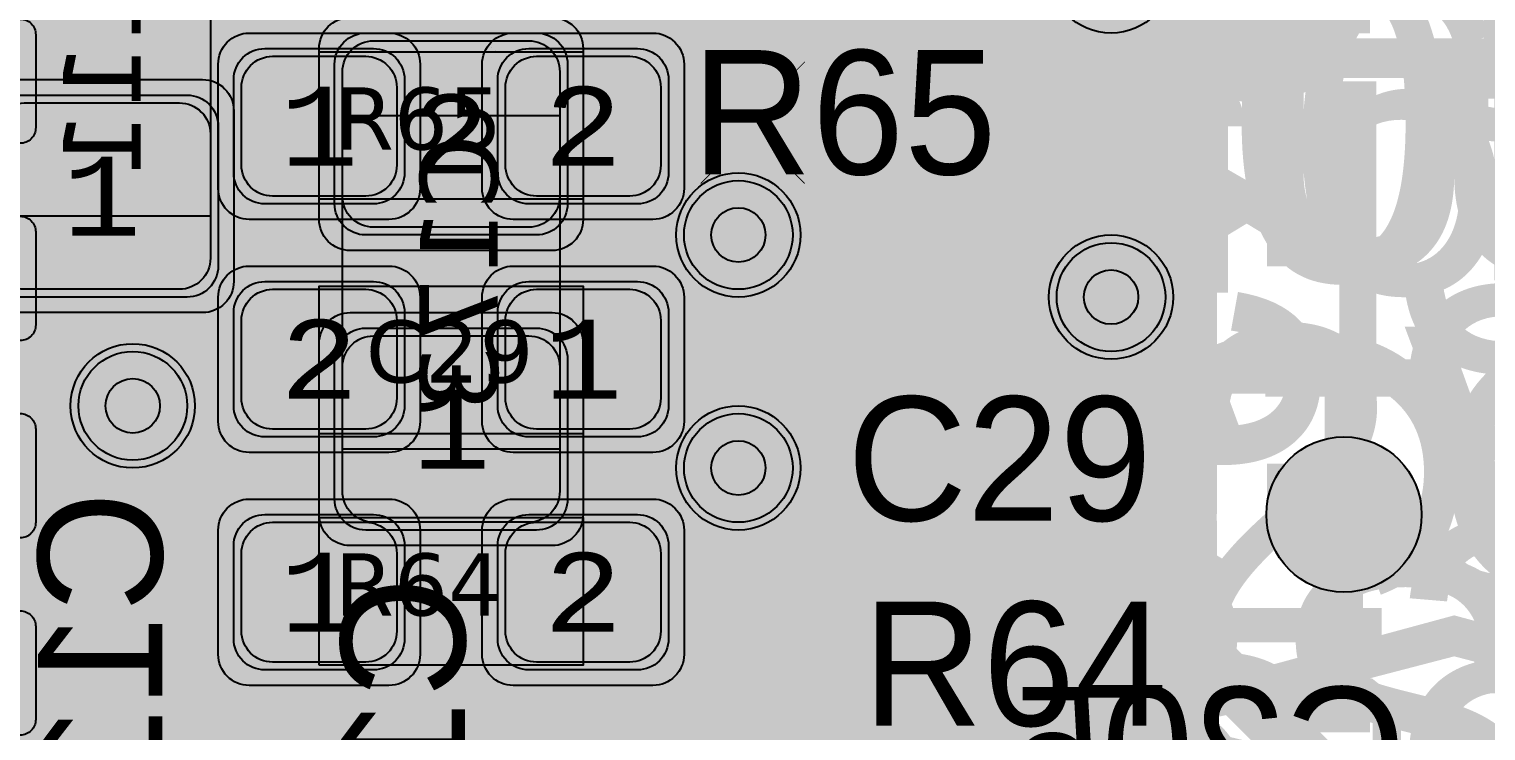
# Model space of a CAD drawing. Extents: x -28 to 199, y -61 to 255.
# Drawn here: x 140.03 to 149.41, y 80.61 to 85.12 of the extents above; entities that cross this region are included whole.
import ezdxf
from ezdxf.enums import TextEntityAlignment as Align

# ---------------------------------------------------------------- set-up
doc = ezdxf.new("R2010")
doc.units = 0
doc.header["$MEASUREMENT"] = 0
for name, color, linetype in [('ASSEMBLY_OUTLINES_BTM', 191, 'CONTINUOUS'), ('ASSEMBLY_OUTLINES_TOP', 102, 'CONTINUOUS'), ('ASSEMBLY_PART_NUMBERS_BTM', 191, 'CONTINUOUS'), ('ASSEMBLY_PART_NUMBERS_TOP', 102, 'CONTINUOUS'), ('ASSEMBLY_REF_DES_BTM', 191, 'CONTINUOUS'), ('ASSEMBLY_REF_DES_TOP', 102, 'CONTINUOUS'), ('DRILL_DRAWING', 21, 'CONTINUOUS'), ('GENERATED_SILKSCREEN_BTM', 255, 'CONTINUOUS'), ('GENERATED_SILKSCREEN_TOP', 140, 'CONTINUOUS'), ('MOUNTING_HOLES_LAYER_2', 42, 'CONTINUOUS'), ('MOUNTING_HOLES_LAYER_3', 42, 'CONTINUOUS'), ('MOUNTING_HOLES_LAYER_BOT21', 42, 'CONTINUOUS'), ('MOUNTING_HOLES_LAYER_TOP', 42, 'CONTINUOUS'), ('PART_PADS_SMD_BTM', 10, 'CONTINUOUS'), ('PART_PADS_SMD_TOP', 150, 'CONTINUOUS'), ('PIN_NUMBERS_BTM', 8, 'CONTINUOUS'), ('PIN_NUMBERS_TOP', 8, 'CONTINUOUS'), ('PLACEMENT_OUTLINES_BTM', 222, 'CONTINUOUS'), ('PLACEMENT_OUTLINES_TOP', 130, 'CONTINUOUS'), ('PLANE_SHAPES_LAYER_2', 230, 'CONTINUOUS'), ('PLANE_SHAPES_LAYER_3', 81, 'CONTINUOUS'), ('SILKSCREEN_OUTLINES_BTM', 211, 'CONTINUOUS'), ('SILKSCREEN_OUTLINES_TOP', 150, 'CONTINUOUS'), ('SILKSCREEN_REF_DES_BTM', 211, 'CONTINUOUS'), ('SILKSCREEN_REF_DES_TOP', 150, 'CONTINUOUS'), ('SOLDERMASK_PADS_BTM', 12, 'CONTINUOUS'), ('SOLDERMASK_PADS_TOP', 180, 'CONTINUOUS'), ('SOLDERPASTE_PADS_BTM', 12, 'CONTINUOUS'), ('SOLDERPASTE_PADS_TOP', 180, 'CONTINUOUS'), ('TRACES_LAYER_BOTTOM', 10, 'CONTINUOUS'), ('TRACES_LAYER_TOP', 150, 'CONTINUOUS'), ('VIA_HOLES_LAYER_2', 30, 'CONTINUOUS'), ('VIA_HOLES_LAYER_3', 30, 'CONTINUOUS'), ('VIA_HOLES_LAYER_BOTTOM', 30, 'CONTINUOUS'), ('VIA_HOLES_LAYER_TOP', 30, 'CONTINUOUS'), ('VIA_PADS_LAYER_2', 230, 'CONTINUOUS'), ('VIA_PADS_LAYER_3', 81, 'CONTINUOUS'), ('VIA_PADS_LAYER_BOTTOM', 10, 'CONTINUOUS'), ('VIA_PADS_LAYER_TOP', 150, 'CONTINUOUS')]:
    doc.layers.add(name, color=color, linetype=linetype)
doc.styles.add('COURIER_NEW', font='COUR.TTF')
doc.styles.add('VERDANA', font='verdana.TTF')
doc.styles.add('VERIBEST_GERBER_0', font='txt')

msp = doc.modelspace()

# ---------------------------------------------------------------- hatches: boundary and pattern name
at = {"layer": 'MOUNTING_HOLES_LAYER_2'}
h = msp.add_hatch(color=256, dxfattribs=at)
edge = h.paths.add_edge_path()
edge.add_arc((148.5, 82), 0.5, 0, 360)
at = {"layer": 'MOUNTING_HOLES_LAYER_3'}
h = msp.add_hatch(color=256, dxfattribs=at)
edge = h.paths.add_edge_path()
edge.add_arc((148.5, 82), 0.5, 0, 360)
at = {"layer": 'MOUNTING_HOLES_LAYER_BOT21'}
h = msp.add_hatch(color=256, dxfattribs=at)
edge = h.paths.add_edge_path()
edge.add_arc((148.5, 82), 0.5, 0, 360)
at = {"layer": 'MOUNTING_HOLES_LAYER_TOP'}
h = msp.add_hatch(color=256, dxfattribs=at)
edge = h.paths.add_edge_path()
edge.add_arc((148.5, 82), 0.5, 0, 360)
at = {"layer": 'PLANE_SHAPES_LAYER_2'}
h = msp.add_hatch(color=256, dxfattribs=at)
h.paths.add_polyline_path([(169.5, 129.25), (149.5, 129.25), (142.25, 122), (142.25, 90.5), (147.5, 90.5), (147.5, 80), (154, 80), (154, 69.25), (131.75, 69.25), (131.75, 73.25), (121.25, 73.25), (121.25, 81), (110.5, 81), (110.5, 125.75), (106.5, 125.75), (106.5, 128.75), (93.5, 128.75), (93.5, 120.25), (91.75, 120.25), (91.75, 121.5), (80, 121.5), (80, 118.25), (73.25, 118.25), (73.25, 124.5), (67.5, 124.5), (67.5, 128), (57.75, 128), (57.75, 120.25), (55.25, 120.25), (55.25, 121.5), (47.5, 121.5), (47.5, 119), (35, 119), (35, 134.75), (32.75, 134.75), (32.75, 159.75), (29.25, 159.75), (29.25, 175.25), (22.5, 175.25), (22.5, 195.25), (17.25, 195.25), (17.25, 198), (22.5, 198), (22.5, 216.5), (40.25, 216.5), (40.25, 235.5), (54.5, 235.5), (54.5, 254), (87.25, 254), (87.25, 236.25), (86.25, 236.25), (86.25, 228.75), (81, 228.75), (81, 218.75), (95.25, 218.75), (95.25, 194.5), (87, 194.5), (87, 172), (131.1, 172), (131.1, 208.75), (115.5, 208.75), (115.5, 213.75), (106.75, 213.75), (106.75, 218.75), (110.25, 222.25), (110.25, 226.25), (142.5, 226.25), (142.5, 221.5), (160.5, 221.5), (160.5, 240.75), (169.5, 240.75)])
h.paths.add_polyline_path([(35.5, 149.5), (41.75, 149.5), (41.75, 152), (39.25, 152), (39.25, 154), (37.75, 154), (37.75, 152), (35.5, 152)], flags=16)
h.paths.add_polyline_path([(37.5, 125.75), (37.5, 128.75), (42.75, 128.75), (42.75, 125.75)], flags=16)
h.paths.add_polyline_path([(52, 127.75), (52, 130.75), (54.25, 130.75), (54.25, 127.75)], flags=16)
h.paths.add_polyline_path([(50.75, 219.5), (50.75, 226.5), (71.75, 226.5), (71.75, 219.5)], flags=16)
h.paths.add_polyline_path([(66.5, 150.75), (66.5, 177.5), (72.25, 177.5), (72.25, 150.75)], flags=16)
h.paths.add_polyline_path([(47.25, 185.25), (73, 185.25), (73, 188.25), (70.25, 188.25), (70.25, 191), (47.25, 191)], flags=16)
h.paths.add_polyline_path([(84.5, 208), (84.5, 212.75), (85, 212.75), (85, 208)], flags=16)
h.paths.add_polyline_path([(61.5, 137.25), (87.75, 137.25), (87.75, 140.5), (84.75, 140.5), (84.75, 143), (61.5, 143)], flags=16)
h.paths.add_polyline_path([(88.75, 127), (88.75, 130), (91, 130), (91, 127)], flags=16)
h.paths.add_polyline_path([(85.5, 130.25), (85.5, 132.5), (91, 132.5), (91, 130.25)], flags=16)
h.paths.add_polyline_path([(108.75, 142.25), (135.75, 142.25), (135.75, 145.75), (132.25, 145.75), (132.25, 149), (108.75, 149)], flags=16)
h.paths.add_polyline_path([(114.25, 126.75), (140.75, 126.75), (140.75, 129.75), (137.25, 129.75), (137.25, 133), (114.25, 133)], flags=16)
h.paths.add_polyline_path([(155.25, 180.25), (166.25, 180.25), (166.25, 186.25), (152.25, 186.25), (152.25, 183), (155.25, 183)], flags=16)
at = {"layer": 'PLANE_SHAPES_LAYER_3'}
h = msp.add_hatch(color=256, dxfattribs=at)
h.paths.add_polyline_path([(169.5, 129.25), (149.5, 129.25), (142.25, 122), (142.25, 90.5), (147.5, 90.5), (147.5, 80), (154, 80), (154, 69.25), (131.75, 69.25), (131.75, 73.25), (121.25, 73.25), (121.25, 81), (110.5, 81), (110.5, 125.75), (106.5, 125.75), (106.5, 128.75), (93.5, 128.75), (93.5, 120.25), (91.75, 120.25), (91.75, 121.5), (80, 121.5), (80, 118.25), (73.25, 118.25), (73.25, 124.5), (67.5, 124.5), (67.5, 127.75), (58.25, 127.75), (58.25, 130.25), (88.75, 130.25), (88.75, 127), (91, 127), (91, 132.5), (55, 132.5), (55, 131.25), (52, 131.25), (52, 127.75), (55, 127.75), (55, 127.25), (57.75, 127.25), (57.75, 120.25), (55.25, 120.25), (55.25, 121.5), (47.5, 121.5), (47.5, 119), (35, 119), (35, 134.75), (32.75, 134.75), (32.75, 159.75), (29.25, 159.75), (29.25, 175.25), (22.5, 175.25), (22.5, 195.25), (17.25, 195.25), (17.25, 198), (22.5, 198), (22.5, 216.5), (40.25, 216.5), (40.25, 235.5), (54.5, 235.5), (54.5, 254), (87.25, 254), (87.25, 236.25), (86.25, 236.25), (86.25, 228.75), (81, 228.75), (81, 218.75), (95.25, 218.75), (95.25, 194.5), (87, 194.5), (87, 172), (131.1, 172), (131.1, 208.75), (115.5, 208.75), (115.5, 213.75), (106.75, 213.75), (106.75, 218.75), (110.25, 222.25), (110.25, 226.25), (142.5, 226.25), (142.5, 221.5), (160.5, 221.5), (160.5, 240.75), (169.5, 240.75)])
h.paths.add_polyline_path([(35.5, 149.5), (41.75, 149.5), (41.75, 152), (39.25, 152), (39.25, 154), (37.75, 154), (37.75, 152), (35.5, 152)], flags=16)
h.paths.add_polyline_path([(37.5, 125.75), (37.5, 128.75), (42.75, 128.75), (42.75, 125.75)], flags=16)
h.paths.add_polyline_path([(50.75, 219.5), (50.75, 226.5), (71.75, 226.5), (71.75, 219.5)], flags=16)
h.paths.add_polyline_path([(66.5, 150.75), (66.5, 177.5), (72.25, 177.5), (72.25, 150.75)], flags=16)
h.paths.add_polyline_path([(47.25, 185.25), (73, 185.25), (73, 188.25), (70.25, 188.25), (70.25, 191), (47.25, 191)], flags=16)
h.paths.add_polyline_path([(84.5, 208), (84.5, 212.75), (85, 212.75), (85, 208)], flags=16)
h.paths.add_polyline_path([(61.5, 137.25), (87.75, 137.25), (87.75, 140.5), (84.75, 140.5), (84.75, 143), (61.5, 143)], flags=16)
h.paths.add_polyline_path([(108.75, 142.25), (135.75, 142.25), (135.75, 145.75), (132.25, 145.75), (132.25, 149), (108.75, 149)], flags=16)
h.paths.add_polyline_path([(114.25, 126.75), (140.75, 126.75), (140.75, 129.75), (137.25, 129.75), (137.25, 133), (114.25, 133)], flags=16)
h.paths.add_polyline_path([(155.25, 180.25), (166.25, 180.25), (166.25, 186.25), (152.25, 186.25), (152.25, 183), (155.25, 183)], flags=16)
at = {"layer": 'VIA_HOLES_LAYER_2'}
h = msp.add_hatch(color=256, dxfattribs=at)
edge = h.paths.add_edge_path()
edge.add_arc((144.6, 83.8), 0.175, 0, 360)
h = msp.add_hatch(color=256, dxfattribs=at)
edge = h.paths.add_edge_path()
edge.add_arc((147, 83.4), 0.175, 0, 360)
h = msp.add_hatch(color=256, dxfattribs=at)
edge = h.paths.add_edge_path()
edge.add_arc((140.7, 82.7), 0.175, 0, 360)
h = msp.add_hatch(color=256, dxfattribs=at)
edge = h.paths.add_edge_path()
edge.add_arc((144.6, 82.3), 0.175, 0, 360)
at = {"layer": 'VIA_HOLES_LAYER_3'}
h = msp.add_hatch(color=256, dxfattribs=at)
edge = h.paths.add_edge_path()
edge.add_arc((144.6, 83.8), 0.175, 0, 360)
h = msp.add_hatch(color=256, dxfattribs=at)
edge = h.paths.add_edge_path()
edge.add_arc((147, 83.4), 0.175, 0, 360)
h = msp.add_hatch(color=256, dxfattribs=at)
edge = h.paths.add_edge_path()
edge.add_arc((140.7, 82.7), 0.175, 0, 360)
h = msp.add_hatch(color=256, dxfattribs=at)
edge = h.paths.add_edge_path()
edge.add_arc((144.6, 82.3), 0.175, 0, 360)
at = {"layer": 'VIA_HOLES_LAYER_BOTTOM'}
h = msp.add_hatch(color=256, dxfattribs=at)
edge = h.paths.add_edge_path()
edge.add_arc((144.6, 83.8), 0.175, 0, 360)
h = msp.add_hatch(color=256, dxfattribs=at)
edge = h.paths.add_edge_path()
edge.add_arc((147, 83.4), 0.175, 0, 360)
h = msp.add_hatch(color=256, dxfattribs=at)
edge = h.paths.add_edge_path()
edge.add_arc((140.7, 82.7), 0.175, 0, 360)
h = msp.add_hatch(color=256, dxfattribs=at)
edge = h.paths.add_edge_path()
edge.add_arc((144.6, 82.3), 0.175, 0, 360)
at = {"layer": 'VIA_HOLES_LAYER_TOP'}
h = msp.add_hatch(color=256, dxfattribs=at)
edge = h.paths.add_edge_path()
edge.add_arc((144.6, 83.8), 0.175, 0, 360)
h = msp.add_hatch(color=256, dxfattribs=at)
edge = h.paths.add_edge_path()
edge.add_arc((147, 83.4), 0.175, 0, 360)
h = msp.add_hatch(color=256, dxfattribs=at)
edge = h.paths.add_edge_path()
edge.add_arc((140.7, 82.7), 0.175, 0, 360)
h = msp.add_hatch(color=256, dxfattribs=at)
edge = h.paths.add_edge_path()
edge.add_arc((144.6, 82.3), 0.175, 0, 360)

# ---------------------------------------------------------------- linework, layer by layer
at = {"layer": 'ASSEMBLY_OUTLINES_BTM'}
for points in [[(139.8, 83.92), (139.8, 86.07), (141.2, 86.07), (141.2, 83.92)], [(142.05, 82.42), (142.05, 84.57), (143.45, 84.57), (143.45, 82.42)]]:
    msp.add_lwpolyline(points, close=True, dxfattribs=at)
at = {"layer": 'ASSEMBLY_OUTLINES_TOP'}
for points in [[(141.9, 84.03), (141.9, 84.98), (143.6, 84.98), (143.6, 84.03)], [(141.9, 82.52), (141.9, 83.47), (143.6, 83.47), (143.6, 82.52)], [(141.9, 81.03), (141.9, 81.98), (143.6, 81.98), (143.6, 81.03)]]:
    msp.add_lwpolyline(points, close=True, dxfattribs=at)
at = {"layer": 'GENERATED_SILKSCREEN_BTM', "const_width": 0.15}
for points in [[(141.200005, 84.730485, 1.10969e-05), (141.199995, 84.730492), (141.199995, 85.269508, 1.10969e-05), (141.200005, 85.269515), (141.200005, 84.730485)], [(142.050005, 83.230492, 1.10969e-05), (142.049995, 83.230485), (142.049995, 83.769515, 1.10969e-05), (142.050005, 83.769508), (142.050005, 83.230492)], [(143.450005, 83.230485, 1.10969e-05), (143.449995, 83.230492), (143.449995, 83.769508, 1.10969e-05), (143.450005, 83.769515), (143.450005, 83.230485)]]:
    msp.add_lwpolyline(points, format="xyb", dxfattribs=at)
for points in [[(140.8836, 81.9), (140.774, 82.0344), (140.7716, 82.0384), (140.7684, 82.0392), (140.7652, 82.0408), (140.7612, 82.0416), (140.2124, 82.0416), (140.2084, 82.0408), (140.2052, 82.0392), (140.2036, 82.0376), (140.202, 82.0368), (140.1996, 82.0344), (140.09, 81.9), (140.0892, 81.8976), (140.0884, 81.8952), (140.0876, 81.8944), (140.0868, 81.8912), (140.0868, 81.6216), (140.0876, 81.6176), (140.0884, 81.616), (140.0892, 81.6136), (140.09, 81.6112), (140.1996, 81.476), (140.2036, 81.4728), (140.21, 81.4712), (140.214, 81.472), (140.2188, 81.4736), (140.222, 81.476), (140.2252, 81.48), (140.2276, 81.484), (140.2284, 81.488), (140.2284, 81.492), (140.226, 81.4952), (140.1196, 81.6272), (140.1196, 81.8856), (140.2204, 82.0088), (140.7532, 82.0088), (140.854, 81.8856), (140.854, 81.6272), (140.7476, 81.4952), (140.746, 81.492), (140.7452, 81.488), (140.746, 81.484), (140.7484, 81.48), (140.7516, 81.476), (140.7556, 81.4736), (140.7596, 81.472), (140.7652, 81.4712), (140.77, 81.4728), (140.774, 81.476), (140.8836, 81.6112), (140.8852, 81.6144), (140.886, 81.6152), (140.886, 81.6176), (140.8868, 81.6184), (140.8868, 81.6192), (140.8868, 81.6216), (140.8868, 81.8912), (140.886, 81.8944), (140.8852, 81.8976), (140.8836, 81.9)], [(142.8336, 81.35), (142.724, 81.4844), (142.7216, 81.4884), (142.7184, 81.4892), (142.7152, 81.4908), (142.7112, 81.4916), (142.1624, 81.4916), (142.1584, 81.4908), (142.1552, 81.4892), (142.1536, 81.4876), (142.152, 81.4868), (142.1496, 81.4844), (142.04, 81.35), (142.0392, 81.3476), (142.0384, 81.3452), (142.0376, 81.3444), (142.0368, 81.3412), (142.0368, 81.0716), (142.0376, 81.0676), (142.0384, 81.066), (142.0392, 81.0636), (142.04, 81.0612), (142.1496, 80.926), (142.1536, 80.9228), (142.16, 80.9212), (142.164, 80.922), (142.1688, 80.9236), (142.172, 80.926), (142.1752, 80.93), (142.1776, 80.934), (142.1784, 80.938), (142.1784, 80.942), (142.176, 80.9452), (142.0696, 81.0772), (142.0696, 81.3356), (142.1704, 81.4588), (142.7032, 81.4588), (142.804, 81.3356), (142.804, 81.0772), (142.6976, 80.9452), (142.696, 80.942), (142.6952, 80.938), (142.696, 80.934), (142.6984, 80.93), (142.7016, 80.926), (142.7056, 80.9236), (142.7096, 80.922), (142.7152, 80.9212), (142.72, 80.9228), (142.724, 80.926), (142.8336, 81.0612), (142.8352, 81.0644), (142.836, 81.0652), (142.836, 81.0676), (142.8368, 81.0684), (142.8368, 81.0692), (142.8368, 81.0716), (142.8368, 81.3412), (142.836, 81.3444), (142.8352, 81.3476), (142.8336, 81.35)], [(140.854, 81.172), (140.8556, 81.1784), (140.8588, 81.1816), (140.8644, 81.184), (140.8708, 81.1848), (140.8764, 81.184), (140.882, 81.1816), (140.886, 81.1784), (140.8868, 81.172), (140.8868, 80.86), (140.886, 80.8544), (140.882, 80.8496), (140.8764, 80.8472), (140.8708, 80.8464), (140.8644, 80.8472), (140.8588, 80.8496), (140.8556, 80.8544), (140.854, 80.86), (140.854, 81.0008), (140.1028, 81.0008), (140.0972, 81.0016), (140.0932, 81.004), (140.0908, 81.008), (140.09, 81.0136), (140.0892, 81.0176), (140.0892, 81.0216), (140.0908, 81.0248), (140.094, 81.028), (140.3132, 81.184), (140.3188, 81.1864), (140.3244, 81.1864), (140.3292, 81.184), (140.3332, 81.18), (140.3364, 81.1752), (140.338, 81.1696), (140.338, 81.1664), (140.3364, 81.164), (140.3348, 81.1616), (140.3324, 81.16), (140.1532, 81.032), (140.854, 81.032), (140.854, 81.172)], [(146.3752, 80.6012), (146.3784, 80.6004), (146.3808, 80.5996), (146.384, 80.598), (146.4928, 80.51), (146.4928, 80.8436), (145.9704, 80.8436), (145.9648, 80.8452), (145.96, 80.8484), (145.9576, 80.854), (145.9568, 80.8596), (145.9576, 80.866), (145.96, 80.8708), (145.9648, 80.8748), (145.9704, 80.8764), (146.5104, 80.8764), (146.516, 80.8748), (146.5208, 80.8708), (146.5248, 80.866), (146.5264, 80.8604), (146.5264, 80.4756)], [(147.2744, 80.7636), (147.14, 80.8732), (147.1368, 80.874), (147.1352, 80.8748), (147.1336, 80.8756), (147.1304, 80.8764), (146.8608, 80.8764), (146.8576, 80.8756), (146.856, 80.8748), (146.8536, 80.874), (146.8504, 80.8732), (146.716, 80.7636), (146.7136, 80.7596), (146.7128, 80.7564), (146.7112, 80.754), (146.7104, 80.7508), (146.7104, 80.202)], [(147.176, 80.1492), (147.1256, 80.1092), (146.8672, 80.1092), (146.7424, 80.21), (146.7424, 80.7428), (146.7896, 80.7804), (147.176, 80.1492)], [(147.2488, 80.7428), (147.2488, 80.21), (147.2016, 80.17), (146.8144, 80.8012), (146.8672, 80.8436), (147.1256, 80.8436), (147.2488, 80.7428)], [(147.6064, 80.8732), (147.472, 80.7636), (147.4696, 80.7596), (147.4688, 80.7564), (147.4672, 80.754), (147.4664, 80.7508), (147.4664, 80.6412), (147.4672, 80.638), (147.4688, 80.6332), (147.4696, 80.6292), (147.472, 80.6276), (148.0048, 80.1948)], [(148.0304, 80.2156), (147.4984, 80.6492), (147.4984, 80.7428), (147.6232, 80.8436), (147.8816, 80.8436), (148.012, 80.7372), (148.0176, 80.7356), (148.0232, 80.7364), (148.028, 80.7388), (148.032, 80.7436), (148.0344, 80.7484), (148.0352, 80.754), (148.0344, 80.7596), (148.0328, 80.762), (148.0304, 80.7636), (147.896, 80.8732), (147.8928, 80.874), (147.8912, 80.8748), (147.8896, 80.8756), (147.8864, 80.8764), (147.6168, 80.8764), (147.6136, 80.8756), (147.612, 80.8748), (147.6096, 80.874), (147.6064, 80.8732)], [(148.792, 80.202), (148.792, 80.7508), (148.7912, 80.7548), (148.7896, 80.758), (148.788, 80.7596), (148.7872, 80.7612), (148.7856, 80.7636), (148.6504, 80.8732), (148.648, 80.874), (148.6456, 80.8748), (148.6448, 80.8756), (148.6416, 80.8764), (148.372, 80.8764), (148.368, 80.8756), (148.3664, 80.8748), (148.364, 80.874), (148.3616, 80.8732), (148.2264, 80.7636), (148.2232, 80.7596), (148.2216, 80.7532), (148.2224, 80.7484), (148.224, 80.7444), (148.2264, 80.7412), (148.2304, 80.738), (148.2344, 80.7356), (148.2384, 80.7348), (148.2424, 80.7348), (148.2456, 80.7372), (148.3776, 80.8436), (148.636, 80.8436), (148.7592, 80.7428), (148.7592, 80.21)], [(147.2816, 80.202), (147.2816, 80.7508), (147.2808, 80.754), (147.2792, 80.7564), (147.2784, 80.7596), (147.2744, 80.7636)], [(142.044, 80.478), (142.2632, 80.634), (142.2688, 80.6364), (142.2744, 80.6364), (142.2792, 80.634), (142.2832, 80.63), (142.2864, 80.6252), (142.288, 80.6196), (142.288, 80.6164), (142.2864, 80.614), (142.2848, 80.6116), (142.2824, 80.61), (142.1032, 80.482)], [(142.804, 80.622), (142.8056, 80.6284), (142.8088, 80.6316), (142.8144, 80.634), (142.8208, 80.6348), (142.8264, 80.634), (142.832, 80.6316), (142.836, 80.6284), (142.8368, 80.622), (142.8368, 80.31)], [(142.804, 80.482), (142.804, 80.622)], [(145.96, 80.4892), (146.0952, 80.598), (146.0992, 80.5996), (146.1024, 80.6004), (146.1056, 80.6012), (146.3752, 80.6012)], [(146.5, 80.4628), (146.3696, 80.5692), (146.1112, 80.5692), (145.9864, 80.4676)]]:
    msp.add_lwpolyline(points, dxfattribs=at)
at = {"layer": 'GENERATED_SILKSCREEN_TOP', "const_width": 0.15}
for points in [[(143.042098, 84.980005, 1.22306e-05), (143.042089, 84.979995), (142.457911, 84.979995, 1.22306e-05), (142.457902, 84.980005), (143.042098, 84.980005)], [(144.979605, 84.682, -0.1622776608), (144.979604, 84.681997), (144.977205, 84.677999), (144.976405, 84.673999, -0.2534505536), (144.976402, 84.673995), (144.974003, 84.672396), (144.846006, 84.570799), (144.977205, 84.198002), (144.977205, 84.198001), (144.978805, 84.191601), (144.978805, 84.191598), (144.976405, 84.185998, -0.0970216493), (144.976404, 84.185996), (144.972404, 84.181996, -0.261745002), (144.972399, 84.181995), (144.967604, 84.179597, -0.1622776602), (144.967602, 84.179595), (144.962802, 84.177995, -0.1925824043), (144.962798, 84.177995), (144.956399, 84.178795, -0.1845275526), (144.956396, 84.178797), (144.950798, 84.181996, -0.2534505543), (144.950795, 84.182), (144.947598, 84.187595, -0.2052577016), (144.947595, 84.187598), (144.816396, 84.560395), (144.440405, 84.560395), (144.440405, 84.193896, 6.3355e-06), (144.440395, 84.193892), (144.440395, 84.5604, -0.4142135624), (144.4404, 84.560405), (144.816399, 84.560405, -0.3615435644), (144.816405, 84.560402), (144.947605, 84.187602), (144.947605, 84.1876), (144.950803, 84.182003), (144.9564, 84.178805, -0.0493889889), (144.956401, 84.178805), (144.962799, 84.178005), (144.967598, 84.179605, -0.0990195133), (144.9676, 84.179605), (144.972395, 84.182003, -0.0710678123), (144.972396, 84.182004), (144.976396, 84.186004), (144.978795, 84.191601), (144.977195, 84.197997, -0.0493889887), (144.977195, 84.197998), (144.845995, 84.570798), (144.845995, 84.5708, -0.3066784416), (144.845998, 84.570805), (144.973997, 84.672404), (144.976395, 84.674003), (144.977195, 84.678001, -0.1119910928), (144.977196, 84.678003), (144.979595, 84.682001), (144.979595, 84.854797), (144.977196, 84.857196, -0.2133768061), (144.977195, 84.8572), (144.977195, 84.859597), (144.973996, 84.862796, -0.0710678119), (144.973995, 84.862797), (144.837998, 84.973195), (144.833998, 84.974795, -0.0493889889), (144.833997, 84.974795), (144.830799, 84.975595), (144.827599, 84.976395), (144.424401, 84.976395), (144.417202, 84.974795), (144.412404, 84.970796), (144.408405, 84.965998), (144.406805, 84.960399), (144.406805, 84.192401), (144.408404, 84.186004), (144.412404, 84.182004, -0.071067812), (144.412405, 84.182003), (144.413057, 84.181677, 7.1077e-06), (144.413046, 84.181672), (144.412401, 84.181995, -0.2617450008), (144.412396, 84.181996), (144.408396, 84.185996, -0.1622776602), (144.408395, 84.185999), (144.406795, 84.192399), (144.406795, 84.960401), (144.408395, 84.966001, -0.1845275522), (144.408397, 84.966004), (144.412396, 84.970803, -0.0710678117), (144.412397, 84.970804), (144.417196, 84.974803, -0.1845275535), (144.417199, 84.974805), (144.424399, 84.976405, -0.0990195133), (144.424401, 84.976405), (144.827599, 84.976405, -0.0990195133), (144.827601, 84.976405), (144.830801, 84.975605), (144.834, 84.974805, -0.0990195133), (144.834002, 84.974805), (144.838002, 84.973205, -0.1622776609), (144.838004, 84.973203), (144.974001, 84.862805, -0.1622776609), (144.974004, 84.862804), (144.977204, 84.859604, -0.2133768072), (144.977205, 84.8596), (144.977205, 84.857203), (144.979604, 84.854804, -0.2133768072), (144.979605, 84.8548), (144.979605, 84.682)], [(143.033844, 84.029995), (142.466156, 84.029995, 1.1642e-05), (142.466164, 84.030005), (143.033836, 84.030005, 1.1642e-05), (143.033844, 84.029995)], [(143.033844, 83.470005, 1.1642e-05), (143.033836, 83.469995), (142.466164, 83.469995, 1.1642e-05), (142.466156, 83.470005), (143.033844, 83.470005)], [(143.042098, 82.519995), (142.457902, 82.519995, 1.22306e-05), (142.457911, 82.520005), (143.042089, 82.520005, 1.22306e-05), (143.042098, 82.519995)], [(143.042098, 81.980005, 1.22306e-05), (143.042089, 81.979995), (142.457911, 81.979995, 1.22306e-05), (142.457902, 81.980005), (143.042098, 81.980005)], [(143.033844, 81.029995), (142.466156, 81.029995, 1.1642e-05), (142.466164, 81.030005), (143.033836, 81.030005, 1.1642e-05), (143.033844, 81.029995)]]:
    msp.add_lwpolyline(points, format="xyb", dxfattribs=at)
for points in [[(144.4404, 84.9436), (144.8228, 84.9436), (144.9476, 84.8428), (144.9476, 84.694), (144.8228, 84.5924), (144.4404, 84.5924), (144.4404, 84.9436)], [(145.5948, 84.9732), (145.7292, 84.8636), (145.7332, 84.8596), (145.734, 84.8532), (145.7332, 84.8484), (145.7316, 84.8444), (145.7292, 84.8412), (145.7252, 84.838), (145.7212, 84.8356), (145.7172, 84.8348), (145.7132, 84.8348), (145.71, 84.8372), (145.5788, 84.9436), (145.3196, 84.9436), (145.1964, 84.8428), (145.1964, 84.5556), (145.3052, 84.6444), (145.3084, 84.6452), (145.31, 84.646), (145.3108, 84.646), (145.3108, 84.6468), (145.3148, 84.6476), (145.5844, 84.6476), (145.5876, 84.6468), (145.5876, 84.646), (145.5892, 84.646), (145.5916, 84.6452), (145.594, 84.6444), (145.7292, 84.5356), (145.73, 84.5332), (145.7316, 84.5324), (145.7324, 84.5316), (145.7324, 84.53), (145.734, 84.5244), (145.7348, 84.522), (145.7348, 84.302), (145.734, 84.298), (145.7324, 84.2948), (145.7316, 84.2916), (145.7292, 84.2892), (145.5948, 84.1796), (145.5908, 84.178), (145.59, 84.1772), (145.5884, 84.1772), (145.5868, 84.1764), (145.586, 84.1764), (145.5844, 84.1764), (145.3148, 84.1764), (145.3116, 84.1772), (145.3084, 84.178), (145.3052, 84.1796), (145.1708, 84.2892), (145.1692, 84.2908), (145.1676, 84.2916), (145.166, 84.294), (145.1644, 84.2996), (145.1636, 84.302), (145.1636, 84.8508), (145.1644, 84.8548), (145.166, 84.858), (145.1676, 84.8596), (145.1692, 84.8612), (145.1708, 84.8636), (145.3052, 84.9732), (145.3084, 84.974), (145.3108, 84.9748), (145.3116, 84.9756), (145.3148, 84.9764), (145.5844, 84.9764), (145.5876, 84.9756), (145.5884, 84.9756), (145.5892, 84.9748), (145.5916, 84.974), (145.5948, 84.9732)], [(146.07, 84.7012), (146.0668, 84.7004), (146.0644, 84.6996), (146.0612, 84.698), (145.9524, 84.61), (145.9524, 84.9436), (146.4748, 84.9436), (146.4804, 84.9452), (146.4852, 84.9484), (146.4876, 84.954), (146.4884, 84.9596), (146.4876, 84.966), (146.4852, 84.9708), (146.4804, 84.9748), (146.4748, 84.9764), (145.9348, 84.9764), (145.9292, 84.9748), (145.9244, 84.9708), (145.9204, 84.966), (145.9188, 84.9604), (145.9188, 84.5756), (145.9196, 84.57), (145.922, 84.566), (145.9252, 84.5636), (145.9308, 84.562), (145.9348, 84.5604), (145.938, 84.5596), (145.942, 84.5604), (145.9452, 84.5628), (146.0756, 84.6692), (146.334, 84.6692), (146.4588, 84.5676), (146.4588, 84.31), (146.334, 84.21), (146.0756, 84.21), (145.9452, 84.3156), (145.9396, 84.318), (145.9348, 84.318), (145.93, 84.3148), (145.9252, 84.3108), (145.922, 84.3052), (145.9212, 84.2996), (145.922, 84.294), (145.926, 84.29), (146.0612, 84.1796), (146.0636, 84.178), (146.0668, 84.178), (146.07, 84.1764), (146.3396, 84.1764), (146.342, 84.1764), (146.3428, 84.1772), (146.3436, 84.1772), (146.3452, 84.178), (146.3468, 84.178), (146.35, 84.1796), (146.4852, 84.29), (146.4876, 84.2924), (146.4884, 84.294), (146.49, 84.2988), (146.4908, 84.302), (146.4908, 84.5756), (146.49, 84.5788), (146.4884, 84.5836), (146.4884, 84.5852), (146.4876, 84.586), (146.486, 84.5876), (146.4852, 84.5892), (146.35, 84.698), (146.346, 84.6996), (146.3428, 84.7004), (146.3396, 84.7012), (146.07, 84.7012)], [(145.1964, 84.514), (145.1964, 84.31), (145.3196, 84.2092), (145.578, 84.2092), (145.7028, 84.31), (145.7028, 84.514), (145.578, 84.6156), (145.3196, 84.6156), (145.1964, 84.514)], [(145.5492, 81.9496), (145.4148, 82.0592), (145.4108, 82.0616), (145.41, 82.0648), (145.4084, 82.068), (145.4076, 82.072), (145.4076, 82.6208), (145.4084, 82.6248), (145.41, 82.628), (145.4116, 82.6296), (145.4124, 82.6312), (145.414, 82.6336), (145.5492, 82.7432), (145.5516, 82.744), (145.554, 82.7448), (145.5548, 82.7456), (145.558, 82.7464), (145.8276, 82.7464), (145.8316, 82.7456), (145.8332, 82.7448), (145.8356, 82.744), (145.838, 82.7432), (145.9732, 82.6336), (145.9764, 82.6296), (145.978, 82.6232), (145.9772, 82.6184), (145.9756, 82.6144), (145.9732, 82.6112), (145.9692, 82.608), (145.9652, 82.6056), (145.9612, 82.6048), (145.9572, 82.6048), (145.954, 82.6072), (145.822, 82.7136), (145.5636, 82.7136), (145.4404, 82.6128), (145.4404, 82.08), (145.5636, 81.9792), (145.822, 81.9792), (145.954, 82.0856), (145.9572, 82.0872), (145.9612, 82.088), (145.9652, 82.0872), (145.9692, 82.0848), (145.9732, 82.0816), (145.9756, 82.0776), (145.9772, 82.0728), (145.978, 82.068), (145.9764, 82.0632), (145.9732, 82.0592), (145.838, 81.9496), (145.8348, 81.948), (145.834, 81.9472), (145.8316, 81.9472), (145.8308, 81.9464), (145.83, 81.9464), (145.8276, 81.9464), (145.558, 81.9464), (145.5548, 81.9472), (145.5516, 81.948), (145.5492, 81.9496)], [(146.5932, 82.7432), (146.7276, 82.6336), (146.73, 82.6296), (146.7308, 82.6264), (146.7324, 82.624), (146.7332, 82.6208), (146.7332, 82.5112), (146.7324, 82.508), (146.7308, 82.5032), (146.73, 82.4992), (146.7276, 82.4976), (146.1948, 82.0648), (146.1948, 81.9792), (146.7172, 81.9792), (146.7228, 81.9776), (146.7276, 81.9744), (146.73, 81.9688), (146.7308, 81.9624), (146.73, 81.9568), (146.7276, 81.9512), (146.7228, 81.948), (146.7172, 81.9464), (146.178, 81.9464), (146.1716, 81.948), (146.1676, 81.952), (146.1636, 81.956), (146.162, 81.9624), (146.162, 82.072), (146.1628, 82.0744), (146.1644, 82.08), (146.166, 82.0824), (146.1676, 82.084), (146.1692, 82.0856), (146.7012, 82.5192), (146.7012, 82.6128), (146.5764, 82.7136), (146.318, 82.7136), (146.1876, 82.6072), (146.182, 82.6056), (146.1764, 82.6064), (146.1716, 82.6088), (146.1684, 82.6136), (146.1652, 82.6184), (146.1644, 82.624), (146.1644, 82.6272), (146.1652, 82.6296), (146.1692, 82.6336), (146.3036, 82.7432), (146.3068, 82.744), (146.3092, 82.7448), (146.31, 82.7456), (146.3132, 82.7464), (146.5828, 82.7464), (146.586, 82.7456), (146.5868, 82.7456), (146.5876, 82.7448), (146.59, 82.744), (146.5932, 82.7432)], [(147.0596, 81.9496), (146.9252, 82.0592), (146.9212, 82.0632), (146.9204, 82.0656), (146.9204, 82.068), (146.9212, 82.0736), (146.9244, 82.0792), (146.9276, 82.0832), (146.9324, 82.0864), (146.938, 82.0872), (146.9436, 82.0856), (147.074, 81.9792), (147.3324, 81.9792), (147.4572, 82.08), (147.4572, 82.3672), (147.3484, 82.2792), (147.3452, 82.2776), (147.3444, 82.2768), (147.342, 82.276), (147.3388, 82.276), (147.0692, 82.276), (147.066, 82.276), (147.0612, 82.2776), (147.0596, 82.2792), (146.9252, 82.388), (146.9236, 82.3888), (146.922, 82.3904), (146.9204, 82.3928), (146.9188, 82.3984), (146.918, 82.4016), (146.918, 82.6208), (146.9188, 82.6248), (146.9204, 82.628), (146.922, 82.6304), (146.9236, 82.6312), (146.9252, 82.6336), (147.0596, 82.7432), (147.0628, 82.744), (147.0652, 82.7448), (147.066, 82.7456), (147.0692, 82.7464), (147.3388, 82.7464), (147.342, 82.7456), (147.3428, 82.7456), (147.3436, 82.7448), (147.346, 82.744), (147.3492, 82.7432), (147.4836, 82.6336), (147.486, 82.6296), (147.4868, 82.6264), (147.4884, 82.624), (147.4892, 82.6208), (147.4892, 82.072), (147.4884, 82.0696), (147.4868, 82.064), (147.486, 82.0624), (147.4836, 82.0592), (147.3492, 81.9496), (147.3452, 81.948), (147.3444, 81.9472), (147.3428, 81.9472), (147.3412, 81.9464), (147.3404, 81.9464), (147.3388, 81.9464), (147.0692, 81.9464), (147.066, 81.9472), (147.0628, 81.948), (147.0596, 81.9496)], [(146.9508, 82.6128), (146.9508, 82.4096), (147.074, 82.308), (147.3324, 82.308), (147.4572, 82.4096), (147.4572, 82.6128), (147.3324, 82.7136), (147.074, 82.7136), (146.9508, 82.6128)], [(147.0748, 80.9176), (147.5052, 81.3464), (147.5052, 80.9176), (147.0748, 80.9176)], [(146.074, 81.1224), (146.0764, 81.124), (146.0772, 81.128), (146.0796, 81.132), (146.0796, 81.136), (146.0796, 81.3008), (146.0796, 81.3048), (146.0772, 81.3072), (146.0772, 81.3096), (146.0764, 81.3104), (146.0756, 81.3112), (146.074, 81.3128), (145.938, 81.4232), (145.934, 81.4248), (145.9308, 81.4256), (145.9276, 81.4264), (145.5244, 81.4264), (145.5172, 81.4248), (145.5124, 81.4208), (145.5084, 81.416), (145.5068, 81.4104), (145.5068, 80.6424), (145.5084, 80.636), (145.5124, 80.632), (145.5172, 80.6296), (145.5228, 80.6288), (145.5292, 80.6296), (145.5348, 80.632), (145.5388, 80.636), (145.5404, 80.6424), (145.5404, 81.0104), (145.9164, 81.0104), (146.0476, 80.6376), (146.0508, 80.632), (146.0564, 80.6288), (146.0628, 80.628), (146.0676, 80.6296), (146.0724, 80.632), (146.0764, 80.636), (146.0788, 80.6416), (146.0772, 80.648), (145.946, 81.0208), (146.074, 81.1224)], [(145.5404, 81.3936), (145.9228, 81.3936), (146.0476, 81.2928), (146.0476, 81.144), (145.9228, 81.0424), (145.5404, 81.0424), (145.5404, 81.3936)], [(146.6948, 81.4232), (146.8292, 81.3136), (146.8332, 81.3096), (146.834, 81.3032), (146.8332, 81.2984), (146.8316, 81.2944), (146.8292, 81.2912), (146.8252, 81.288), (146.8212, 81.2856), (146.8172, 81.2848), (146.8132, 81.2848), (146.81, 81.2872), (146.6788, 81.3936), (146.4196, 81.3936), (146.2964, 81.2928), (146.2964, 81.0056), (146.4052, 81.0944), (146.4084, 81.0952), (146.41, 81.096), (146.4108, 81.096), (146.4108, 81.0968), (146.4148, 81.0976), (146.6844, 81.0976), (146.6876, 81.0968), (146.6876, 81.096), (146.6892, 81.096), (146.6916, 81.0952), (146.694, 81.0944), (146.8292, 80.9856), (146.83, 80.9832), (146.8316, 80.9824), (146.8324, 80.9816), (146.8324, 80.98), (146.834, 80.9744), (146.8348, 80.972), (146.8348, 80.752), (146.834, 80.748), (146.8324, 80.7448), (146.8316, 80.7416), (146.8292, 80.7392), (146.6948, 80.6296), (146.6908, 80.628), (146.69, 80.6272), (146.6884, 80.6272), (146.6868, 80.6264), (146.686, 80.6264), (146.6844, 80.6264), (146.4148, 80.6264), (146.4116, 80.6272), (146.4084, 80.628), (146.4052, 80.6296), (146.2708, 80.7392), (146.2692, 80.7408), (146.2676, 80.7416), (146.266, 80.744), (146.2644, 80.7496), (146.2636, 80.752), (146.2636, 81.3008), (146.2644, 81.3048), (146.266, 81.308), (146.2676, 81.3096), (146.2692, 81.3112), (146.2708, 81.3136), (146.4052, 81.4232), (146.4084, 81.424), (146.4108, 81.4248), (146.4116, 81.4256), (146.4148, 81.4264), (146.6844, 81.4264), (146.6876, 81.4256), (146.6884, 81.4256), (146.6892, 81.4248), (146.6916, 81.424), (146.6948, 81.4232)], [(147.5052, 80.6424), (147.506, 80.636), (147.51, 80.632), (147.5156, 80.6296), (147.5212, 80.6288), (147.5268, 80.6296), (147.5316, 80.632), (147.5356, 80.636), (147.5372, 80.6424), (147.5372, 80.8848), (147.5748, 80.8848), (147.5804, 80.8864), (147.5852, 80.8896), (147.5876, 80.8952), (147.5884, 80.9008), (147.5876, 80.9072), (147.5852, 80.9128), (147.5804, 80.9168), (147.5748, 80.9176), (147.5372, 80.9176), (147.5372, 81.388), (147.5364, 81.392), (147.534, 81.3952), (147.5308, 81.3984), (147.5268, 81.4008), (147.522, 81.4024), (147.5172, 81.4032), (147.5132, 81.4024), (147.5092, 81.3992), (147.0236, 80.9136), (147.0204, 80.9088), (147.0188, 80.904), (147.0196, 80.8992), (147.0228, 80.8936), (147.0244, 80.8896), (147.0276, 80.8872), (147.0308, 80.8856), (147.0348, 80.8848), (147.5052, 80.8848), (147.5052, 80.6424)], [(146.2964, 80.964), (146.2964, 80.76), (146.4196, 80.6592), (146.678, 80.6592), (146.8028, 80.76), (146.8028, 80.964), (146.678, 81.0656), (146.4196, 81.0656), (146.2964, 80.964)]]:
    msp.add_lwpolyline(points, dxfattribs=at)
at = {"layer": 'MOUNTING_HOLES_LAYER_2'}
msp.add_circle((148.5, 82), 0.5, dxfattribs=at)
at = {"layer": 'MOUNTING_HOLES_LAYER_3'}
msp.add_circle((148.5, 82), 0.5, dxfattribs=at)
at = {"layer": 'MOUNTING_HOLES_LAYER_BOT21'}
msp.add_circle((148.5, 82), 0.5, dxfattribs=at)
at = {"layer": 'MOUNTING_HOLES_LAYER_TOP'}
msp.add_circle((148.5, 82), 0.5, dxfattribs=at)
at = {"layer": 'PART_PADS_SMD_BTM'}
for points in [[(142, 84.9, -0.4142135624), (142.2, 85.1), (143.3, 85.1, -0.4142135624), (143.5, 84.9), (143.5, 84, -0.4142135624), (143.3, 83.8), (142.2, 83.8, -0.4142135624), (142, 84)], [(139.75, 84.5, -0.4142135624), (139.95, 84.7), (141.05, 84.7, -0.4142135624), (141.25, 84.5), (141.25, 83.6, -0.4142135624), (141.05, 83.4), (139.95, 83.4, -0.4142135624), (139.75, 83.6)], [(142, 83, -0.4142135624), (142.2, 83.2), (143.3, 83.2, -0.4142135624), (143.5, 83), (143.5, 82.1, -0.4142135624), (143.3, 81.9), (142.2, 81.9, -0.4142135624), (142, 82.1)]]:
    msp.add_lwpolyline(points, format="xyb", close=True, dxfattribs=at)
at = {"layer": 'PART_PADS_SMD_TOP'}
for points in [[(141.35, 84.8, -0.4142135624), (141.55, 85), (142.25, 85, -0.4142135624), (142.45, 84.8), (142.45, 84.2, -0.4142135624), (142.25, 84), (141.55, 84, -0.4142135624), (141.35, 84.2)], [(143.05, 84.8, -0.4142135624), (143.25, 85), (143.95, 85, -0.4142135624), (144.15, 84.8), (144.15, 84.2, -0.4142135624), (143.95, 84), (143.25, 84, -0.4142135624), (143.05, 84.2)], [(142.45, 82.7, -0.4142135624), (142.25, 82.5), (141.55, 82.5, -0.4142135624), (141.35, 82.7), (141.35, 83.3, -0.4142135624), (141.55, 83.5), (142.25, 83.5, -0.4142135624), (142.45, 83.3)], [(144.15, 82.7, -0.4142135624), (143.95, 82.5), (143.25, 82.5, -0.4142135624), (143.05, 82.7), (143.05, 83.3, -0.4142135624), (143.25, 83.5), (143.95, 83.5, -0.4142135624), (144.15, 83.3)], [(141.35, 81.8, -0.4142135624), (141.55, 82), (142.25, 82, -0.4142135624), (142.45, 81.8), (142.45, 81.2, -0.4142135624), (142.25, 81), (141.55, 81, -0.4142135624), (141.35, 81.2)], [(143.05, 81.8, -0.4142135624), (143.25, 82), (143.95, 82, -0.4142135624), (144.15, 81.8), (144.15, 81.2, -0.4142135624), (143.95, 81), (143.25, 81, -0.4142135624), (143.05, 81.2)]]:
    msp.add_lwpolyline(points, format="xyb", close=True, dxfattribs=at)
at = {"layer": 'PLACEMENT_OUTLINES_BTM'}
for points in [[(139.8, 83.92), (139.8, 86.07), (141.2, 86.07), (141.2, 83.92)], [(142.05, 82.42), (142.05, 84.57), (143.45, 84.57), (143.45, 82.42)]]:
    msp.add_lwpolyline(points, close=True, dxfattribs=at)
at = {"layer": 'PLACEMENT_OUTLINES_TOP'}
for points in [[(141.9, 84.03), (141.9, 84.98), (143.6, 84.98), (143.6, 84.03)], [(141.9, 82.52), (141.9, 83.47), (143.6, 83.47), (143.6, 82.52)], [(141.9, 81.03), (141.9, 81.98), (143.6, 81.98), (143.6, 81.03)]]:
    msp.add_lwpolyline(points, close=True, dxfattribs=at)
at = {"layer": 'SILKSCREEN_OUTLINES_BTM'}
for points in [[(139.8, 83.92), (139.8, 86.07), (141.2, 86.07), (141.2, 83.92)], [(142.05, 82.42), (142.05, 84.57), (143.45, 84.57), (143.45, 82.42)]]:
    msp.add_lwpolyline(points, close=True, dxfattribs=at)
at = {"layer": 'SILKSCREEN_OUTLINES_TOP'}
for points in [[(141.9, 84.03), (141.9, 84.98), (143.6, 84.98), (143.6, 84.03)], [(141.9, 82.52), (141.9, 83.47), (143.6, 83.47), (143.6, 82.52)], [(141.9, 81.03), (141.9, 81.98), (143.6, 81.98), (143.6, 81.03)]]:
    msp.add_lwpolyline(points, close=True, dxfattribs=at)
at = {"layer": 'SOLDERMASK_PADS_BTM'}
for points in [[(141.9, 85, -0.4142135624), (142.1, 85.2), (143.4, 85.2, -0.4142135624), (143.6, 85), (143.6, 83.9, -0.4142135624), (143.4, 83.7), (142.1, 83.7, -0.4142135624), (141.9, 83.9)], [(139.65, 84.6, -0.4142135624), (139.85, 84.8), (141.15, 84.8, -0.4142135624), (141.35, 84.6), (141.35, 83.5, -0.4142135624), (141.15, 83.3), (139.85, 83.3, -0.4142135624), (139.65, 83.5)], [(141.9, 83.1, -0.4142135624), (142.1, 83.3), (143.4, 83.3, -0.4142135624), (143.6, 83.1), (143.6, 82, -0.4142135624), (143.4, 81.8), (142.1, 81.8, -0.4142135624), (141.9, 82)]]:
    msp.add_lwpolyline(points, format="xyb", close=True, dxfattribs=at)
at = {"layer": 'SOLDERMASK_PADS_TOP'}
for points in [[(140.075, 84.49, -0.4142135624), (139.975, 84.39), (138.425, 84.39, -0.4142135624), (138.325, 84.49), (138.325, 85.09, -0.4142135624), (138.425, 85.19), (139.975, 85.19, -0.4142135624), (140.075, 85.09)], [(141.25, 84.9, -0.4142135624), (141.45, 85.1), (142.35, 85.1, -0.4142135624), (142.55, 84.9), (142.55, 84.1, -0.4142135624), (142.35, 83.9), (141.45, 83.9, -0.4142135624), (141.25, 84.1)], [(142.95, 84.9, -0.4142135624), (143.15, 85.1), (144.05, 85.1, -0.4142135624), (144.25, 84.9), (144.25, 84.1, -0.4142135624), (144.05, 83.9), (143.15, 83.9, -0.4142135624), (142.95, 84.1)], [(140.075, 83.22, -0.4142135624), (139.975, 83.12), (138.425, 83.12, -0.4142135624), (138.325, 83.22), (138.325, 83.82, -0.4142135624), (138.425, 83.92), (139.975, 83.92, -0.4142135624), (140.075, 83.82)], [(142.55, 82.6, -0.4142135624), (142.35, 82.4), (141.45, 82.4, -0.4142135624), (141.25, 82.6), (141.25, 83.4, -0.4142135624), (141.45, 83.6), (142.35, 83.6, -0.4142135624), (142.55, 83.4)], [(144.25, 82.6, -0.4142135624), (144.05, 82.4), (143.15, 82.4, -0.4142135624), (142.95, 82.6), (142.95, 83.4, -0.4142135624), (143.15, 83.6), (144.05, 83.6, -0.4142135624), (144.25, 83.4)], [(140.075, 81.95, -0.4142135624), (139.975, 81.85), (138.425, 81.85, -0.4142135624), (138.325, 81.95), (138.325, 82.55, -0.4142135624), (138.425, 82.65), (139.975, 82.65, -0.4142135624), (140.075, 82.55)], [(141.25, 81.9, -0.4142135624), (141.45, 82.1), (142.35, 82.1, -0.4142135624), (142.55, 81.9), (142.55, 81.1, -0.4142135624), (142.35, 80.9), (141.45, 80.9, -0.4142135624), (141.25, 81.1)], [(142.95, 81.9, -0.4142135624), (143.15, 82.1), (144.05, 82.1, -0.4142135624), (144.25, 81.9), (144.25, 81.1, -0.4142135624), (144.05, 80.9), (143.15, 80.9, -0.4142135624), (142.95, 81.1)], [(140.075, 80.68, -0.4142135624), (139.975, 80.58), (138.425, 80.58, -0.4142135624), (138.325, 80.68), (138.325, 81.28, -0.4142135624), (138.425, 81.38), (139.975, 81.38, -0.4142135624), (140.075, 81.28)]]:
    msp.add_lwpolyline(points, format="xyb", close=True, dxfattribs=at)
at = {"layer": 'SOLDERPASTE_PADS_BTM'}
for points in [[(142.05, 84.85, -0.4142135624), (142.25, 85.05), (143.25, 85.05, -0.4142135624), (143.45, 84.85), (143.45, 84.05, -0.4142135624), (143.25, 83.85), (142.25, 83.85, -0.4142135624), (142.05, 84.05)], [(139.8, 84.45, -0.4142135624), (140, 84.65), (141, 84.65, -0.4142135624), (141.2, 84.45), (141.2, 83.65, -0.4142135624), (141, 83.45), (140, 83.45, -0.4142135624), (139.8, 83.65)], [(142.05, 82.95, -0.4142135624), (142.25, 83.15), (143.25, 83.15, -0.4142135624), (143.45, 82.95), (143.45, 82.15, -0.4142135624), (143.25, 81.95), (142.25, 81.95, -0.4142135624), (142.05, 82.15)]]:
    msp.add_lwpolyline(points, format="xyb", close=True, dxfattribs=at)
at = {"layer": 'SOLDERPASTE_PADS_TOP'}
for points in [[(141.4, 84.75, -0.4142135624), (141.6, 84.95), (142.2, 84.95, -0.4142135624), (142.4, 84.75), (142.4, 84.25, -0.4142135624), (142.2, 84.05), (141.6, 84.05, -0.4142135624), (141.4, 84.25)], [(143.1, 84.75, -0.4142135624), (143.3, 84.95), (143.9, 84.95, -0.4142135624), (144.1, 84.75), (144.1, 84.25, -0.4142135624), (143.9, 84.05), (143.3, 84.05, -0.4142135624), (143.1, 84.25)], [(142.4, 82.75, -0.4142135624), (142.2, 82.55), (141.6, 82.55, -0.4142135624), (141.4, 82.75), (141.4, 83.25, -0.4142135624), (141.6, 83.45), (142.2, 83.45, -0.4142135624), (142.4, 83.25)], [(144.1, 82.75, -0.4142135624), (143.9, 82.55), (143.3, 82.55, -0.4142135624), (143.1, 82.75), (143.1, 83.25, -0.4142135624), (143.3, 83.45), (143.9, 83.45, -0.4142135624), (144.1, 83.25)], [(141.4, 81.75, -0.4142135624), (141.6, 81.95), (142.2, 81.95, -0.4142135624), (142.4, 81.75), (142.4, 81.25, -0.4142135624), (142.2, 81.05), (141.6, 81.05, -0.4142135624), (141.4, 81.25)], [(143.1, 81.75, -0.4142135624), (143.3, 81.95), (143.9, 81.95, -0.4142135624), (144.1, 81.75), (144.1, 81.25, -0.4142135624), (143.9, 81.05), (143.3, 81.05, -0.4142135624), (143.1, 81.25)]]:
    msp.add_lwpolyline(points, format="xyb", close=True, dxfattribs=at)
at = {"layer": 'TRACES_LAYER_BOTTOM'}
for points, const_width in [([(151.85, 76.5), (151.372167, 76.5), (151.372167, 77.325), (146.204785, 82.492382), (146.204785, 91.474285), (140.882213, 96.796857), (140.882213, 118.741279), (137.753265, 121.870227), (128.688428, 121.870227), (127.75, 122.808655), (127.75, 123.9)], 0.35), ([(149.1, 77.6), (149.1, 78.47042), (145.6, 81.97042), (145.6, 90.7), (145, 91.3)], 0.254), ([(140.5, 84.05), (139.700089, 84.05), (139.150089, 84.6), (138.7, 84.6)], 0.35), ([(142.75, 84.45), (140.5, 84.45), (140.5, 84.05)], 0.35), ([(144.6, 83.8), (143.95, 84.45), (142.75, 84.45)], 0.35), ([(128.35, 79), (128.987291, 78.362709), (129.037291, 78.362709), (129.157156, 78.242844), (139.521243, 78.242844), (140.7, 79.421601), (140.7, 82.7)], 0.35), ([(140.7, 82.7), (141.327, 82.7), (141.462711, 82.564289), (141.708711, 82.564289), (141.723, 82.55), (142.75, 82.55)], 0.35), ([(142.75, 82.55), (142.75, 81.397677), (143.231054, 80.916623), (144.827714, 80.916623), (146.15, 79.594337), (146.15, 78.25)], 0.35)]:
    msp.add_lwpolyline(points, dxfattribs=dict(at, const_width=const_width))
at = {"layer": 'TRACES_LAYER_TOP'}
for points, const_width in [([(143.6, 89), (144.427, 89), (144.924582, 88.502418), (144.929955, 88.502418), (146.181663, 87.25071), (146.181663, 78.447887), (144.483776, 76.75), (143.6, 76.75)], 0.35), ([(143.6, 87.5), (144.593763, 87.5), (145.665193, 86.42857), (145.665193, 79.565193), (144.7, 78.6)], 0.254), ([(139.2, 84.79), (139.675, 84.79), (140.885, 86), (141.9, 86)], 0.35), ([(144.7, 80), (145.227, 80.527), (145.227, 85.308443), (144.535443, 86), (143.6, 86)], 0.254), ([(139.2, 83.52), (139.675, 83.52), (140.655, 84.5), (141.9, 84.5)], 0.35), ([(143.6, 84.5), (143.65, 84.5), (144.35, 83.8), (144.45, 83.8)], 0.35), ([(144.45, 83.8), (143.65, 83), (143.6, 83)], 0.35), ([(144.6, 83.8), (144.45, 83.8)], 0.35), ([(141.9, 83), (141.002, 83), (140.702, 82.7), (140.7, 82.7)], 0.35), ([(139.2, 82.25), (140.252, 82.25), (140.256644, 82.254644), (140.256644, 82.256644), (140.7, 82.7)], 0.35), ([(143.6, 81.5), (143.65, 81.5), (144.45, 82.3), (144.6, 82.3)], 0.35), ([(141.9, 81.5), (140.955286, 81.5), (140.435286, 80.98), (139.2, 80.98)], 0.35)]:
    msp.add_lwpolyline(points, dxfattribs=dict(at, const_width=const_width))
at = {"layer": 'VIA_HOLES_LAYER_2'}
for centre in [(144.6, 83.8), (147, 83.4), (140.7, 82.7), (144.6, 82.3)]:
    msp.add_circle(centre, 0.175, dxfattribs=at)
at = {"layer": 'VIA_HOLES_LAYER_3'}
for centre in [(144.6, 83.8), (147, 83.4), (140.7, 82.7), (144.6, 82.3)]:
    msp.add_circle(centre, 0.175, dxfattribs=at)
at = {"layer": 'VIA_HOLES_LAYER_BOTTOM'}
for centre in [(144.6, 83.8), (147, 83.4), (140.7, 82.7), (144.6, 82.3)]:
    msp.add_circle(centre, 0.175, dxfattribs=at)
at = {"layer": 'VIA_HOLES_LAYER_TOP'}
for centre in [(144.6, 83.8), (147, 83.4), (140.7, 82.7), (144.6, 82.3)]:
    msp.add_circle(centre, 0.175, dxfattribs=at)
at = {"layer": 'VIA_PADS_LAYER_2'}
for centre in [(147, 85.5), (144.6, 83.8), (147, 83.4), (140.7, 82.7), (144.6, 82.3)]:
    msp.add_circle(centre, 0.4, dxfattribs=at)
at = {"layer": 'VIA_PADS_LAYER_3'}
for centre in [(147, 85.5), (144.6, 83.8), (147, 83.4), (140.7, 82.7), (144.6, 82.3)]:
    msp.add_circle(centre, 0.4, dxfattribs=at)
at = {"layer": 'VIA_PADS_LAYER_BOTTOM'}
for centre in [(144.6, 83.8), (147, 83.4), (140.7, 82.7), (144.6, 82.3)]:
    msp.add_circle(centre, 0.35, dxfattribs=at)
at = {"layer": 'VIA_PADS_LAYER_TOP'}
for centre in [(144.6, 83.8), (147, 83.4), (140.7, 82.7), (144.6, 82.3)]:
    msp.add_circle(centre, 0.35, dxfattribs=at)

# ---------------------------------------------------------------- texts
at = {"layer": 'ASSEMBLY_PART_NUMBERS_BTM', "style": 'VERIBEST_GERBER_0', "text_generation_flag": 2}
for s, p in [('ERJ-3EKF4701V', (139.71, 91)), ('MMZ1608A182B', (141.21, 91)), ('CRCW2512100KJNEG', (149.21, 87.25)), ('ERJ-3EKF10R0V', (146.29, 87.25)), ('CL21B106KOQNNNE', (140.21, 83.5))]:
    msp.add_text(s, height=2.032, rotation=90, dxfattribs=at).set_placement(p, align=Align.TOP_LEFT)
at = {"layer": 'ASSEMBLY_PART_NUMBERS_TOP', "style": 'VERIBEST_GERBER_0'}
for s, p in [('ACS724KMATR-65AB-T', (146.190002, 100)), ('CRCW2512100KJNEG', (149.21, 87.25))]:
    msp.add_text(s, height=2.032, rotation=270, dxfattribs=at).set_placement(p, align=Align.TOP_LEFT)
for s, p in [('1N4148W-7-F', (129.5, 86.71)), ('CL10C010BB8NNNC', (138.75, 86.71)), ('ERJ-3EKF1022V', (142.75, 86.46)), ('ERJ-3EKF1022V', (120.75, 86.29)), ('CL10B104KB8SFNC', (142.75, 85.54)), ('ERJ-3EKF4642V', (133.75, 85.46)), ('ERJ-3EKF10R7V', (142.75, 84.96)), ('GRM1885C1H101JA01D', (120.75, 84.79)), ('ERJ-3EKF2052V', (142.75, 83.46)), ('ERJ-3EKF1022V', (130, 83.21)), ('ERJ-3GEY0R00V', (142.75, 81.96)), ('CL10B104KB8SFNC', (130, 81.71)), ('ERJ-3EKF1022V', (142.75, 81.04))]:
    msp.add_text(s, height=2.032, dxfattribs=at).set_placement(p, align=Align.TOP_LEFT)
at = {"layer": 'ASSEMBLY_REF_DES_BTM', "style": 'VERDANA', "text_generation_flag": 2}
for s, p in [('C111', (140.25, 85.95)), ('C173', (142.55, 84.45))]:
    msp.add_text(s, height=0.5, rotation=90, dxfattribs=at).set_placement(p, align=Align.TOP_LEFT)
at = {"layer": 'ASSEMBLY_REF_DES_TOP', "style": 'VERDANA'}
for s, p in [('R65', (142, 84.75)), ('C29', (142.2, 83.25)), ('R64', (142, 81.75))]:
    msp.add_text(s, height=0.4, dxfattribs=at).set_placement(p, align=Align.TOP_LEFT)
at = {"layer": 'DRILL_DRAWING', "style": 'VERIBEST_GERBER_0'}
for s, p in [('A', (147, 85.5)), ('A', (144.6, 83.8)), ('A', (147, 83.4)), ('A', (140.7, 82.7)), ('A', (144.6, 82.3)), ('T', (148.5, 82)), ('A', (144.7, 80))]:
    msp.add_text(s, height=2, dxfattribs=at).set_placement(p, align=Align.MIDDLE_CENTER)
at = {"layer": 'PIN_NUMBERS_BTM', "style": 'COURIER_NEW'}
for s, p in [('1', (141.9, 84.5)), ('2', (143.6, 84.5)), ('2', (142.75, 84.45)), ('1', (140.5, 84.05)), ('2', (141.9, 83)), ('1', (143.6, 83)), ('1', (142.75, 82.55)), ('1', (141.9, 81.5)), ('2', (143.6, 81.5))]:
    msp.add_text(s, height=0.508, dxfattribs=at).set_placement(p, align=Align.MIDDLE_CENTER)
at = {"layer": 'PIN_NUMBERS_TOP', "style": 'COURIER_NEW'}
for s, p in [('1', (141.9, 84.5)), ('2', (143.6, 84.5)), ('2', (142.75, 84.45)), ('1', (140.5, 84.05)), ('2', (141.9, 83)), ('1', (143.6, 83)), ('1', (142.75, 82.55)), ('1', (141.9, 81.5)), ('2', (143.6, 81.5))]:
    msp.add_text(s, height=0.508, dxfattribs=at).set_placement(p, align=Align.MIDDLE_CENTER)
at = {"layer": 'SILKSCREEN_REF_DES_BTM', "style": 'VERIBEST_GERBER_0', "text_generation_flag": 2}
for s, p in [('C111', (140.09, 82.15)), ('C173', (142.04, 81.6))]:
    msp.add_text(s, height=0.8, rotation=90, dxfattribs=at).set_placement(p, align=Align.TOP_LEFT)
msp.add_text('C205', height=0.8, dxfattribs=at).set_placement((148.9, 80.89), align=Align.TOP_LEFT)
at = {"layer": 'SILKSCREEN_REF_DES_TOP', "style": 'VERIBEST_GERBER_0'}
for s, p in [('R65', (144.3, 84.99)), ('C29', (145.3, 82.76)), ('R64', (145.4, 81.44))]:
    msp.add_text(s, height=0.8, dxfattribs=at).set_placement(p, align=Align.TOP_LEFT)

doc.saveas('drawing.dxf')
